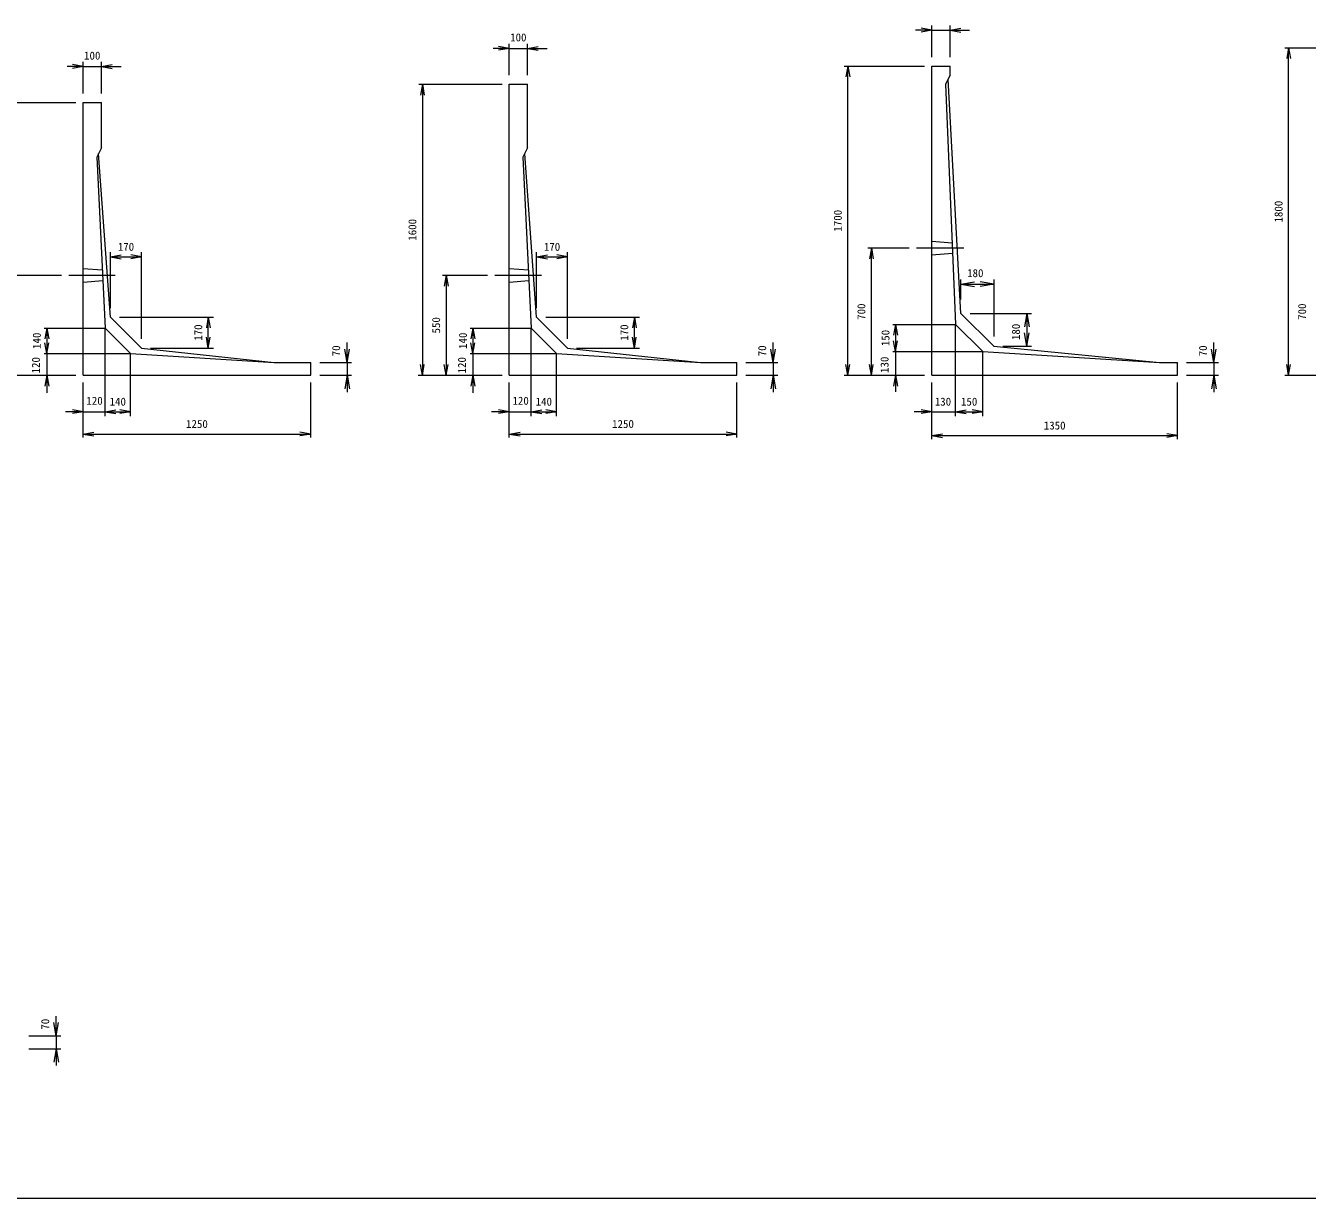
# Model space of a CAD drawing. Units: millimetres, scale not verified. Extents: x 7608 to 29127, y 3804 to 14804.
# Drawn here: x 13481 to 20524, y 3804 to 10252 of the extents above; entities that cross this region are included whole.
import ezdxf
from ezdxf.enums import TextEntityAlignment as Align

# ---------------------------------------------------------------- set-up
doc = ezdxf.new("R2010")
doc.units = ezdxf.units.MM
doc.layers.add('1', color=4, linetype='Continuous', lineweight=18)
doc.styles.add('ＭＳ ゴシック-5.0-0.0', font='')
doc.styles.get('ＭＳ ゴシック-5.0-0.0').set_extended_font_data('ＭＳ ゴシック-5.0-0.0')

msp = doc.modelspace()

# ---------------------------------------------------------------- linework, layer by layer
at = {"layer": '1'}
for p, q in [((18460.869, 10227.205), (18371.82, 10227.205)), ((18460.869, 10227.205), (18401.781, 10237.624)), ((18460.869, 10227.205), (18401.781, 10216.787)), ((18460.869, 10079.62), (18460.869, 10252.205)), ((18460.869, 10227.205), (18560.869, 10227.205)), ((18560.869, 10079.62), (18560.869, 10252.205)), ((18560.869, 10227.205), (18619.957, 10237.624)), ((18560.869, 10227.205), (18668.516, 10227.205)), ((18560.869, 10227.205), (18619.957, 10216.787)), ((16138.705, 9979.62), (16138.705, 10152.205)), ((16238.705, 9979.62), (16238.705, 10152.205)), ((16138.705, 10127.205), (16049.655, 10127.205)), ((16138.705, 10127.205), (16079.616, 10137.624)), ((16138.705, 10127.205), (16079.616, 10116.787)), ((16138.705, 10127.205), (16238.705, 10127.205)), ((16238.705, 10127.205), (16297.793, 10137.624)), ((16238.705, 10127.205), (16346.352, 10127.205)), ((16238.705, 10127.205), (16297.793, 10116.787)), ((20401.123, 10129.62), (20843.033, 10129.62)), ((20421.123, 10129.62), (20410.704, 10070.532)), ((20421.123, 10129.62), (20431.542, 10070.532)), ((20421.123, 8329.62), (20421.123, 10129.62)), ((13797.357, 10027.205), (13708.308, 10027.205)), ((13797.357, 10027.205), (13738.269, 10037.624)), ((13797.357, 10027.205), (13738.269, 10016.787)), ((13797.357, 9879.62), (13797.357, 10052.205)), ((13797.357, 10027.205), (13897.357, 10027.205)), ((13897.357, 9879.62), (13897.357, 10052.205)), ((13897.357, 10027.205), (13956.446, 10037.624)), ((13897.357, 10027.205), (14005.005, 10027.205)), ((13897.357, 10027.205), (13956.446, 10016.787)), ((17978.959, 10029.62), (18420.869, 10029.62)), ((17998.959, 10029.62), (17988.54, 9970.532)), ((17998.959, 10029.62), (18009.377, 9970.532)), ((17998.959, 8329.62), (17998.959, 10029.62)), ((15641.255, 9929.62), (16098.705, 9929.62)), ((15661.255, 9929.62), (15650.836, 9870.532)), ((15661.255, 9929.62), (15671.674, 9870.532)), ((15661.255, 9929.62), (15661.255, 8329.62)), ((18535.869, 9929.62), (18590.869, 8609.62)), ((13299.908, 9829.62), (13757.357, 9829.62)), ((13872.357, 9529.62), (13917.357, 8589.62)), ((16213.705, 9529.62), (16258.705, 8589.62)), ((18108.388, 9029.62), (18336.058, 9029.62)), ((18128.388, 9029.62), (18117.969, 8970.532)), ((18128.388, 9029.62), (18138.807, 8970.532)), ((18128.388, 8329.62), (18128.388, 9029.62)), ((18376.058, 9029.62), (18637.122, 9029.62)), ((18460.869, 9067.12), (18572.17, 9058.405)), ((13947.357, 8699.62), (13947.357, 9007.45)), ((13947.357, 8980.96), (14006.446, 8991.379)), ((13947.357, 8980.96), (14006.446, 8970.541)), ((13947.357, 8980.96), (14117.357, 8980.96)), ((14117.357, 8980.96), (14058.269, 8991.379)), ((14117.357, 8980.96), (14058.269, 8970.541)), ((14117.357, 8529.62), (14117.357, 9007.45)), ((16288.705, 8699.62), (16288.705, 9007.45)), ((16288.705, 8980.96), (16347.793, 8991.379)), ((16288.705, 8980.96), (16347.793, 8970.541)), ((16288.705, 8980.96), (16458.705, 8980.96)), ((16458.705, 8980.96), (16399.616, 8991.379)), ((16458.705, 8980.96), (16399.616, 8970.541)), ((16458.705, 8529.62), (16458.705, 9007.45)), ((18460.869, 8992.12), (18574.561, 9001.023)), ((13430.316, 8879.62), (13678.42, 8879.62)), ((13718.42, 8879.62), (13973.61, 8879.62)), ((13797.357, 8917.12), (13902.072, 8908.92)), ((15771.663, 8879.62), (16019.767, 8879.62)), ((15791.663, 8879.62), (15781.244, 8820.532)), ((15791.663, 8879.62), (15802.082, 8820.532)), ((15791.663, 8879.62), (15791.663, 8329.62)), ((16059.767, 8879.62), (16314.958, 8879.62)), ((16138.705, 8917.12), (16243.419, 8908.92)), ((13797.357, 8842.12), (13904.867, 8850.539)), ((16138.705, 8842.12), (16246.214, 8850.539)), ((18620.869, 8747.009), (18620.869, 8856.125)), ((18620.869, 8831.125), (18694.73, 8844.149)), ((18620.869, 8831.125), (18694.73, 8818.101)), ((18620.869, 8831.125), (18800.869, 8831.125)), ((18800.869, 8831.125), (18727.008, 8844.149)), ((18800.869, 8831.125), (18727.008, 8818.101)), ((18800.869, 8856.125), (18800.869, 8543.087)), ((18670.869, 8669.62), (19007.898, 8669.62)), ((18982.898, 8669.62), (18969.874, 8595.76)), ((18982.898, 8669.62), (18995.921, 8595.76)), ((18982.898, 8669.62), (18982.898, 8489.62)), ((13997.357, 8649.62), (14513.581, 8649.62)), ((14484.53, 8649.62), (14474.111, 8590.532)), ((14484.53, 8649.62), (14494.949, 8590.532)), ((14484.53, 8479.62), (14484.53, 8649.62)), ((16338.705, 8649.62), (16854.929, 8649.62)), ((16825.877, 8649.62), (16815.458, 8590.532)), ((16825.877, 8649.62), (16836.296, 8590.532)), ((16825.877, 8479.62), (16825.877, 8649.62)), ((18245.869, 8609.62), (18590.869, 8609.62)), ((18260.869, 8609.62), (18250.45, 8550.532)), ((18260.869, 8609.62), (18271.288, 8550.532)), ((18260.869, 8609.62), (18260.869, 8459.62)), ((18590.869, 8104.62), (18590.869, 8609.62)), ((18590.869, 8609.62), (18740.869, 8459.62)), ((13582.357, 8589.62), (13917.357, 8589.62)), ((13597.357, 8589.62), (13586.939, 8530.532)), ((13597.357, 8589.62), (13607.776, 8530.532)), ((13597.357, 8589.62), (13597.357, 8449.62)), ((13917.357, 8104.62), (13917.357, 8589.62)), ((13917.357, 8589.62), (14057.357, 8449.62)), ((14484.53, 8479.62), (14474.111, 8538.709)), ((14484.53, 8479.62), (14494.949, 8538.709)), ((15923.705, 8589.62), (16258.705, 8589.62)), ((15938.705, 8589.62), (15928.286, 8530.532)), ((15938.705, 8589.62), (15949.124, 8530.532)), ((15938.705, 8589.62), (15938.705, 8449.62)), ((16258.705, 8104.62), (16258.705, 8589.62)), ((16258.705, 8589.62), (16398.705, 8449.62)), ((16825.877, 8479.62), (16815.458, 8538.709)), ((16825.877, 8479.62), (16836.296, 8538.709)), ((18982.898, 8489.62), (18969.874, 8563.481)), ((18982.898, 8489.62), (18995.921, 8563.481)), ((13597.357, 8449.62), (13586.939, 8508.709)), ((13597.357, 8449.62), (13607.776, 8508.709)), ((14167.357, 8479.62), (14513.581, 8479.62)), ((15247.357, 8399.62), (15234.334, 8473.481)), ((15247.357, 8399.62), (15247.357, 8509.187)), ((15247.357, 8399.62), (15260.381, 8473.481)), ((15938.705, 8449.62), (15928.286, 8508.709)), ((15938.705, 8449.62), (15949.124, 8508.709)), ((16508.705, 8479.62), (16854.929, 8479.62)), ((17588.705, 8399.62), (17575.681, 8473.481)), ((17588.705, 8399.62), (17588.705, 8509.187)), ((17588.705, 8399.62), (17601.728, 8473.481)), ((18245.869, 8459.62), (18740.869, 8459.62)), ((18260.869, 8459.62), (18250.45, 8518.709)), ((18260.869, 8459.62), (18271.288, 8518.709)), ((18260.869, 8459.62), (18260.869, 8329.62)), ((18740.869, 8104.62), (18740.869, 8459.62)), ((18740.869, 8459.62), (19710.869, 8399.62)), ((18850.869, 8489.62), (19007.898, 8489.62)), ((20010.869, 8399.62), (19997.845, 8473.481)), ((20010.869, 8399.62), (20010.869, 8509.187)), ((20010.869, 8399.62), (20023.893, 8473.481)), ((13582.357, 8449.62), (14057.357, 8449.62)), ((13597.357, 8449.62), (13597.357, 8329.62)), ((14057.357, 8104.62), (14057.357, 8449.62)), ((14057.357, 8449.62), (14847.357, 8399.62)), ((15097.357, 8399.62), (15272.357, 8399.62)), ((15247.357, 8399.62), (15247.357, 8329.62)), ((15661.255, 8329.62), (15650.836, 8388.709)), ((15661.255, 8329.62), (15671.674, 8388.709)), ((15791.663, 8329.62), (15781.244, 8388.709)), ((15791.663, 8329.62), (15802.082, 8388.709)), ((15923.705, 8449.62), (16398.705, 8449.62)), ((15938.705, 8449.62), (15938.705, 8329.62)), ((16398.705, 8104.62), (16398.705, 8449.62)), ((16398.705, 8449.62), (17188.705, 8399.62)), ((17438.705, 8399.62), (17613.705, 8399.62)), ((17588.705, 8399.62), (17588.705, 8329.62)), ((17998.959, 8329.62), (17988.54, 8388.709)), ((17998.959, 8329.62), (18009.377, 8388.709)), ((18128.388, 8329.62), (18117.969, 8388.709)), ((18128.388, 8329.62), (18138.807, 8388.709)), ((19860.869, 8399.62), (20035.869, 8399.62)), ((20010.869, 8399.62), (20010.869, 8329.62)), ((20421.123, 8329.62), (20410.704, 8388.709)), ((20421.123, 8329.62), (20431.542, 8388.709)), ((13296.264, 8329.62), (13757.357, 8329.62)), ((13597.357, 8329.62), (13586.939, 8270.532)), ((13597.357, 8329.62), (13597.357, 8233.13)), ((13597.357, 8329.62), (13607.776, 8270.532)), ((15097.357, 8329.62), (15272.357, 8329.62)), ((15247.357, 8329.62), (15234.334, 8255.76)), ((15247.357, 8329.62), (15247.357, 8236.713)), ((15247.357, 8329.62), (15260.381, 8255.76)), ((15637.611, 8329.62), (16098.705, 8329.62)), ((15938.705, 8329.62), (15928.286, 8270.532)), ((15938.705, 8329.62), (15938.705, 8233.13)), ((15938.705, 8329.62), (15949.124, 8270.532)), ((17438.705, 8329.62), (17613.705, 8329.62)), ((17588.705, 8329.62), (17575.681, 8255.76)), ((17588.705, 8329.62), (17588.705, 8236.713)), ((17588.705, 8329.62), (17601.728, 8255.76)), ((17978.959, 8329.62), (18420.869, 8329.62)), ((18260.869, 8329.62), (18250.45, 8270.532)), ((18260.869, 8329.62), (18260.869, 8239.494)), ((18260.869, 8329.62), (18271.288, 8270.532)), ((19860.869, 8329.62), (20035.869, 8329.62)), ((20010.869, 8329.62), (19997.845, 8255.76)), ((20010.869, 8329.62), (20010.869, 8236.713)), ((20010.869, 8329.62), (20023.893, 8255.76)), ((20401.123, 8329.62), (20843.033, 8329.62)), ((13797.357, 7986.85), (13797.357, 8289.62)), ((15047.357, 7986.85), (15047.357, 8289.62)), ((16138.705, 7986.85), (16138.705, 8289.62)), ((17388.705, 7986.85), (17388.705, 8289.62)), ((18460.869, 7978.334), (18460.869, 8289.62)), ((19810.869, 7978.334), (19810.869, 8289.62)), ((13797.357, 8129.62), (13699.708, 8129.62)), ((13797.357, 8129.62), (13738.269, 8140.039)), ((13797.357, 8129.62), (13738.269, 8119.201)), ((13797.357, 8129.62), (13917.357, 8129.62)), ((13917.357, 8129.62), (13976.446, 8140.039)), ((13917.357, 8129.62), (13976.446, 8119.201)), ((13917.357, 8129.62), (14057.357, 8129.62)), ((14057.357, 8129.62), (13998.269, 8140.039)), ((14057.357, 8129.62), (13998.269, 8119.201)), ((16138.705, 8129.62), (16041.055, 8129.62)), ((16138.705, 8129.62), (16079.616, 8140.039)), ((16138.705, 8129.62), (16079.616, 8119.201)), ((16138.705, 8129.62), (16258.705, 8129.62)), ((16258.705, 8129.62), (16317.793, 8140.039)), ((16258.705, 8129.62), (16317.793, 8119.201)), ((16258.705, 8129.62), (16398.705, 8129.62)), ((16398.705, 8129.62), (16339.616, 8140.039)), ((16398.705, 8129.62), (16339.616, 8119.201)), ((18460.869, 8129.62), (18362.931, 8129.62)), ((18460.869, 8129.62), (18401.781, 8140.039)), ((18460.869, 8129.62), (18401.781, 8119.201)), ((18460.869, 8129.62), (18590.869, 8129.62)), ((18590.869, 8129.62), (18649.957, 8140.039)), ((18590.869, 8129.62), (18649.957, 8119.201)), ((18590.869, 8129.62), (18740.869, 8129.62)), ((18740.869, 8129.62), (18681.781, 8140.039)), ((18740.869, 8129.62), (18681.781, 8119.201)), ((13797.357, 8006.85), (13856.446, 8017.268)), ((13797.357, 8006.85), (13856.446, 7996.431)), ((13797.357, 8006.85), (15047.357, 8006.85)), ((15047.357, 8006.85), (14988.269, 8017.268)), ((15047.357, 8006.85), (14988.269, 7996.431)), ((16138.705, 8006.85), (16197.793, 8017.268)), ((16138.705, 8006.85), (16197.793, 7996.431)), ((16138.705, 8006.85), (17388.705, 8006.85)), ((17388.705, 8006.85), (17329.616, 8017.268)), ((17388.705, 8006.85), (17329.616, 7996.431)), ((18460.869, 7998.334), (18519.957, 8008.753)), ((18460.869, 7998.334), (18519.957, 7987.916)), ((18460.869, 7998.334), (19810.869, 7998.334)), ((19810.869, 7998.334), (19751.781, 8008.753)), ((19810.869, 7998.334), (19751.781, 7987.916)), ((13648.718, 4697.365), (13648.718, 4806.932)), ((13648.718, 4697.365), (13635.694, 4771.226)), ((13648.718, 4697.365), (13661.742, 4771.226)), ((13498.718, 4697.365), (13673.718, 4697.365)), ((13648.718, 4697.365), (13648.718, 4627.365)), ((13498.718, 4627.365), (13673.718, 4627.365)), ((13648.718, 4627.365), (13635.694, 4553.505)), ((13648.718, 4627.365), (13648.718, 4534.458)), ((13648.718, 4627.365), (13661.742, 4553.505)), ((23607.91, 3804.343), (7607.91, 3804.343))]:
    msp.add_line(p, q, dxfattribs=at)
at = {"layer": '1', "color": 2}
for p, q in [((18460.869, 10029.62), (18560.869, 10029.62)), ((18460.869, 8329.62), (18460.869, 10029.62)), ((18560.869, 9979.62), (18560.869, 10029.62)), ((18560.869, 9979.62), (18535.869, 9929.62)), ((18620.869, 8669.62), (18549.53, 9956.941)), ((16138.705, 8329.62), (16138.705, 9929.62)), ((16138.705, 9929.62), (16238.705, 9929.62)), ((16238.705, 9579.62), (16238.705, 9929.62)), ((13797.357, 9829.62), (13897.357, 9829.62)), ((13797.357, 8329.62), (13797.357, 9829.62)), ((13897.357, 9579.62), (13897.357, 9829.62)), ((13897.357, 9579.62), (13872.357, 9529.62)), ((16238.705, 9579.62), (16213.705, 9529.62)), ((13947.357, 8649.62), (13881.972, 9548.85)), ((16288.705, 8649.62), (16223.32, 9548.85)), ((18620.869, 8669.62), (18800.869, 8489.62)), ((13947.357, 8649.62), (14117.357, 8479.62)), ((16288.705, 8649.62), (16458.705, 8479.62)), ((14117.357, 8479.62), (14847.357, 8399.62)), ((16458.705, 8479.62), (17188.705, 8399.62)), ((18800.869, 8489.62), (19710.869, 8399.62)), ((14847.357, 8399.62), (15047.357, 8399.62)), ((15047.357, 8329.62), (15047.357, 8399.62)), ((17188.705, 8399.62), (17388.705, 8399.62)), ((17388.705, 8329.62), (17388.705, 8399.62)), ((19710.869, 8399.62), (19810.869, 8399.62)), ((19810.869, 8329.62), (19810.869, 8399.62)), ((13797.357, 8329.62), (15047.357, 8329.62)), ((16138.705, 8329.62), (17388.705, 8329.62)), ((18460.869, 8329.62), (19810.869, 8329.62))]:
    msp.add_line(p, q, dxfattribs=at)

# ---------------------------------------------------------------- texts
at = {"layer": '1', "color": 7, "style": 'ＭＳ ゴシック-5.0-0.0'}
for s, p in [('100', (16143.358, 10152.217)), ('100', (13802.01, 10052.217)), ('170', (13987.357, 9000.96)), ('170', (16328.705, 9000.96)), ('180', (18654.617, 8856.135)), ('120', (13814.791, 8154.623)), ('140', (13942.357, 8149.62)), ('120', (16156.139, 8154.623)), ('140', (16283.705, 8149.62)), ('130', (18476.955, 8149.62)), ('150', (18620.869, 8149.62)), ('1250', (14362.357, 8026.85)), ('1250', (16703.705, 8026.85)), ('1350', (19075.869, 8018.334))]:
    msp.add_text(s, height=43.99, dxfattribs=at).set_placement(p, align=Align.BOTTOM_LEFT)
for s, p in [('1700', (17978.959, 9119.62)), ('1800', (20401.123, 9169.62)), ('1600', (15641.255, 9069.62)), ('700', (18108.388, 8634.62)), ('700', (20530.552, 8634.62)), ('170', (14464.53, 8519.62)), ('550', (15771.663, 8559.62)), ('170', (16805.877, 8519.62)), ('180', (18957.896, 8523.378)), ('140', (13577.357, 8474.62)), ('140', (15918.705, 8474.62)), ('150', (18240.869, 8489.62)), ('70', (15222.374, 8434.198)), ('70', (17563.722, 8434.198)), ('70', (19985.882, 8434.2)), ('120', (13572.357, 8339.993)), ('120', (15913.704, 8339.993)), ('130', (18235.867, 8342.658)), ('70', (13623.731, 4731.945))]:
    msp.add_text(s, height=43.99, rotation=90, dxfattribs=at).set_placement(p, align=Align.BOTTOM_LEFT)

doc.saveas('drawing.dxf')
